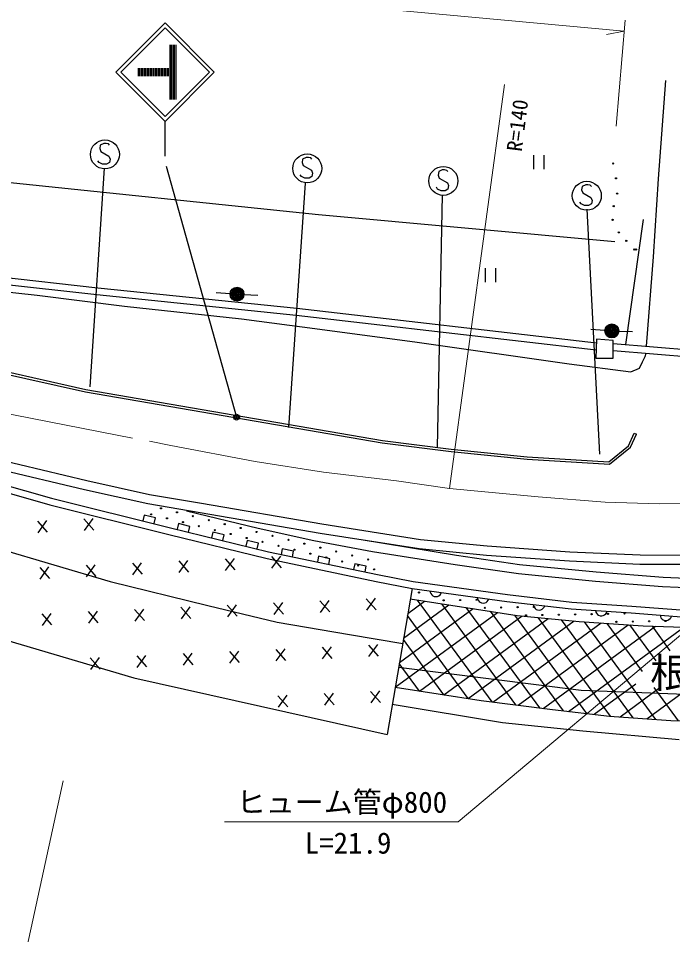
# Model space of a CAD drawing. Units: millimetres, scale not verified. Extents: x 40000 to 680000, y 20000 to 380000.
# Drawn here: x 474901 to 531306, y 240299 to 319295 of the extents above; entities that cross this region are included whole.
import ezdxf
from ezdxf.enums import TextEntityAlignment as Align

# ---------------------------------------------------------------- set-up
doc = ezdxf.new("R2010")
doc.units = ezdxf.units.MM
doc.header["$LTSCALE"] = 1000
doc.linetypes.add('CHAIN', pattern=[18.5, 12, -1.5, 3.5, -1.5])
for name, color, linetype, lineweight in [('M-BGD', 7, 'Continuous', 25), ('M-BGD-EXST', 7, 'Continuous', 25), ('M-BMK', 2, 'CHAIN', 13), ('M-STR-HTXT', 7, 'Continuous', 13), ('M-STR-STRC', 7, 'Continuous', 25)]:
    doc.layers.add(name, color=color, linetype=linetype, lineweight=lineweight)
doc.styles.add('ＭＳ ゴシック', font='')
doc.styles.get('ＭＳ ゴシック').set_extended_font_data('MS Gothic')

msp = doc.modelspace()

# ---------------------------------------------------------------- linework, layer by layer
at = {"layer": 'M-BGD'}
for p, q in [((530692, 313935), (530054, 305444)), ((519309, 307491), (519309, 306291)), ((520221, 306291), (520221, 307491)), ((469908, 305574), (500779, 302378)), ((530054, 305444), (529612, 298720)), ((500779, 302378), (526325, 300044)), ((528775, 301941), (527236, 291166)), ((529612, 298720), (529036, 291021)), ((464907, 297972), (481741, 296070)), ((464844, 297376), (481676, 295473)), ((515150, 297762), (515150, 296562)), ((516062, 296562), (516062, 297762)), ((468050, 296317), (476513, 295435)), ((481676, 295473), (498838, 293712)), ((481741, 296070), (498903, 294308)), ((493154, 295554), (491957, 295641)), ((494352, 295482), (495550, 295424)), ((476513, 295435), (484052, 294493)), ((484052, 294493), (494144, 293396)), ((498903, 294308), (524737, 291333)), ((494144, 293396), (500898, 292493)), ((498838, 293712), (524713, 290731)), ((500898, 292493), (509281, 291365)), ((525459, 292387), (524261, 292469)), ((526657, 292332), (527857, 292305)), ((524750, 291645), (524683, 289989)), ((526163, 291535), (524750, 291645)), ((526163, 289989), (526163, 291535)), ((509281, 291365), (522386, 289500)), ((526163, 291252), (535328, 290516)), ((524683, 289989), (526163, 289989)), ((526163, 290650), (535316, 289915)), ((528698, 289669), (528940, 290151)), ((528940, 290151), (529019, 290421)), ((522386, 289500), (527713, 288824)), ((528437, 289126), (528698, 289669)), ((527713, 288824), (528437, 289126)), ((464520, 281726), (477764, 277924)), ((471673, 281614), (480796, 279455)), ((464366, 281146), (477609, 277344)), ((471500, 280832), (480617, 278675)), ((480796, 279455), (486211, 278254)), ((480617, 278675), (486057, 277469)), ((486211, 278254), (490702, 277485)), ((477609, 277344), (487887, 274801)), ((477764, 277924), (488031, 275384)), ((486057, 277469), (490566, 276696)), ((490702, 277485), (501055, 275707)), ((489402, 276848), (495590, 275356)), ((490566, 276696), (500925, 274917)), ((476555, 275954), (477401, 274993)), ((476602, 274955), (477354, 275991)), ((480551, 276140), (481396, 275178)), ((480597, 275141), (481350, 276177)), ((485746, 276465), (485626, 275980)), ((486717, 276226), (485746, 276465)), ((486597, 275740), (486717, 276226)), ((488706, 275735), (488587, 275250)), ((489677, 275496), (488706, 275735)), ((501055, 275707), (509558, 274380)), ((488031, 275384), (496474, 273306)), ((489558, 275011), (489677, 275496)), ((491667, 275006), (491547, 274520)), ((492638, 274766), (491667, 275006)), ((495590, 275356), (500385, 274287)), ((500925, 274917), (509458, 273586)), ((470405, 274415), (482805, 270752)), ((487887, 274801), (496341, 272721)), ((492518, 274281), (492638, 274766)), ((494628, 274276), (494508, 273790)), ((495599, 274037), (494628, 274276)), ((500385, 274287), (505422, 273321)), ((504449, 274367), (512681, 273008)), ((509558, 274380), (515317, 273825)), ((495479, 273551), (495599, 274037)), ((497651, 273571), (497549, 273081)), ((498630, 273366), (497651, 273571)), ((498528, 272877), (498630, 273366)), ((509458, 273586), (515250, 273027)), ((515317, 273825), (522447, 273317)), ((488775, 271517), (489527, 272553)), ((492724, 272702), (493569, 271740)), ((492770, 271703), (493523, 272739)), ((496341, 272721), (505743, 270756)), ((496474, 273306), (505862, 271344)), ((496719, 272888), (497565, 271926)), ((496766, 271889), (497519, 272925)), ((500781, 272917), (500678, 272427)), ((501759, 272712), (500781, 272917)), ((501657, 272223), (501759, 272712)), ((505422, 273321), (512563, 272217)), ((512681, 273008), (518109, 272218)), ((515250, 273027), (522400, 272518)), ((522447, 273317), (528491, 273042)), ((528491, 273042), (537029, 273019)), ((451319, 272346), (484857, 262450)), ((476741, 271959), (477587, 270997)), ((476788, 270960), (477540, 271996)), ((480737, 272144), (481582, 271183)), ((480783, 271146), (481536, 272182)), ((484732, 272330), (485578, 271369)), ((484779, 271331), (485532, 272367)), ((488728, 272516), (489574, 271554)), ((503910, 272263), (503807, 271773)), ((504889, 272058), (503910, 272263)), ((504786, 271569), (504889, 272058)), ((512563, 272217), (518013, 271424)), ((518109, 272218), (524724, 271582)), ((522400, 272518), (528472, 272242)), ((528472, 272242), (537046, 272219)), ((505862, 271344), (508946, 270744)), ((518013, 271424), (524653, 270785)), ((524724, 271582), (530480, 271109)), ((530480, 271109), (535963, 270895)), ((482805, 270752), (491228, 268663)), ((505743, 270756), (508848, 270152)), ((508946, 270744), (517077, 269618)), ((524653, 270785), (530432, 270311)), ((530432, 270311), (535951, 270095)), ((508838, 270154), (506698, 257551)), ((508848, 270152), (517002, 269023)), ((510391, 269938), (510414, 269814)), ((510414, 269814), (510460, 269707)), ((510460, 269707), (510545, 269594)), ((510545, 269594), (510636, 269521)), ((510636, 269521), (510749, 269465)), ((510749, 269465), (510908, 269443)), ((510908, 269443), (511032, 269466)), ((511032, 269466), (511139, 269511)), ((511139, 269511), (511252, 269597)), ((511252, 269597), (511325, 269688)), ((511325, 269688), (511381, 269801)), ((517077, 269618), (522619, 268973)), ((491228, 268663), (497225, 267248)), ((492910, 268706), (493755, 267745)), ((492956, 267707), (493709, 268743)), ((496905, 268892), (497751, 267930)), ((496952, 267893), (497704, 268929)), ((500901, 269078), (501747, 268116)), ((500947, 268079), (501700, 269115)), ((504897, 269264), (505742, 268302)), ((504943, 268265), (505696, 269301)), ((508111, 265872), (512019, 268731)), ((508471, 267995), (509922, 269056)), ((508684, 269248), (517902, 267821)), ((515752, 260360), (509322, 269149)), ((517799, 260102), (511418, 268825)), ((514468, 269373), (514491, 269249)), ((514491, 269249), (514537, 269142)), ((514537, 269142), (514622, 269029)), ((514622, 269029), (514713, 268956)), ((514713, 268956), (514826, 268900)), ((514826, 268900), (514985, 268878)), ((514985, 268878), (515109, 268901)), ((515109, 268901), (515216, 268947)), ((515216, 268947), (515329, 269032)), ((515329, 269032), (515402, 269123)), ((515402, 269123), (515458, 269236)), ((517002, 269023), (522564, 268376)), ((519286, 268757), (519312, 268633)), ((519312, 268633), (519360, 268527)), ((520226, 268527), (520280, 268641)), ((522619, 268973), (527782, 268629)), ((527782, 268629), (533859, 268159)), ((476927, 267963), (477773, 267001)), ((476973, 266964), (477726, 268000)), ((480923, 268149), (481768, 267187)), ((480969, 267150), (481722, 268186)), ((484918, 268335), (485764, 267373)), ((484965, 267336), (485717, 268372)), ((488914, 268520), (489760, 267559)), ((488960, 267522), (489713, 268558)), ((507390, 261628), (516213, 268082)), ((507750, 263750), (514116, 268407)), ((513679, 260653), (508440, 267814)), ((519846, 259844), (513514, 268500)), ((521884, 259599), (515610, 268175)), ((523911, 259368), (517706, 267851)), ((517902, 267821), (523249, 267303)), ((519360, 268527), (519448, 268416)), ((519448, 268416), (519540, 268345)), ((519540, 268345), (519655, 268291)), ((519655, 268291), (519814, 268273)), ((519814, 268273), (519938, 268299)), ((519938, 268299), (520044, 268347)), ((520044, 268347), (520155, 268434)), ((520155, 268434), (520226, 268527)), ((522564, 268376), (527739, 268031)), ((524653, 268236), (524685, 268114)), ((524685, 268114), (524738, 268010)), ((524738, 268010), (524831, 267904)), ((524831, 267904), (524927, 267837)), ((524927, 267837), (525044, 267789)), ((525204, 267779), (525326, 267811)), ((525326, 267811), (525430, 267864)), ((525430, 267864), (525536, 267957)), ((525536, 267957), (525603, 268053)), ((525603, 268053), (525651, 268170)), ((527739, 268031), (533832, 267559)), ((530215, 267839), (530246, 267716)), ((497225, 267248), (503463, 266176)), ((509486, 261303), (518338, 267778)), ((511582, 260978), (520582, 267561)), ((513679, 260653), (522826, 267344)), ((515809, 260353), (525133, 267174)), ((517976, 260080), (527456, 267014)), ((525937, 259140), (519715, 267645)), ((527901, 258995), (521715, 267452)), ((523249, 267303), (528769, 266924)), ((529865, 258850), (523705, 267272)), ((525044, 267789), (525204, 267779)), ((528696, 262990), (525662, 267137)), ((530246, 267716), (530298, 267612)), ((530298, 267612), (530390, 267505)), ((530390, 267505), (530485, 267437)), ((530485, 267437), (530601, 267388)), ((530601, 267388), (530761, 267376)), ((530761, 267376), (530884, 267406)), ((530884, 267406), (530988, 267458)), ((530988, 267458), (531095, 267550)), ((531095, 267550), (531163, 267646)), ((531163, 267646), (531212, 267762)), ((520144, 259807), (529825, 266888)), ((522331, 259548), (532255, 266808)), ((529877, 263916), (527619, 267003)), ((528769, 266924), (534424, 266735)), ((531102, 264782), (529554, 266897)), ((503463, 266176), (508033, 265414)), ((511582, 260978), (508090, 265752)), ((493095, 264711), (493941, 263749)), ((493142, 263712), (493895, 264748)), ((497091, 264896), (497937, 263935)), ((497138, 263898), (497890, 264934)), ((501087, 265082), (501932, 264121)), ((501133, 264083), (501886, 265120)), ((505083, 265268), (505928, 264306)), ((505129, 264269), (505882, 265305)), ((481108, 264153), (481954, 263191)), ((481155, 263154), (481908, 264190)), ((485104, 264339), (485950, 263377)), ((485151, 263340), (485903, 264376)), ((489100, 264525), (489945, 263563)), ((489146, 263526), (489899, 264562)), ((507682, 263349), (523426, 261365)), ((509486, 261303), (507740, 263690)), ((484857, 262450), (506698, 257551)), ((507390, 261628), (514786, 260481)), ((524529, 259297), (528132, 261933)), ((526770, 259078), (530211, 261595)), ((529078, 258908), (532678, 261541)), ((531806, 258738), (529708, 261606)), ((497277, 260901), (498123, 259939)), ((497323, 259902), (498076, 260938)), ((501273, 261087), (502118, 260125)), ((501319, 260088), (502072, 261124)), ((505268, 261272), (506114, 260311)), ((505315, 260274), (506067, 261310)), ((523426, 261365), (539260, 260759)), ((507141, 260161), (516633, 258601)), ((514786, 260481), (520953, 259705)), ((520953, 259705), (525869, 259144)), ((525869, 259144), (531150, 258756)), ((516633, 258601), (523573, 257860)), ((531150, 258756), (537489, 258583)), ((523573, 257860), (531861, 257119))]:
    msp.add_line(p, q, dxfattribs=at)
for centre, radius in [((526177, 306783), 50), ((526423, 305507), 50), ((526521, 304182), 50), ((526226, 303102), 50), ((526128, 301924), 50), ((526668, 300844), 50), ((527306, 300108), 50), ((527993, 299372), 50), ((528140, 299372), 50), ((493753, 295511), 600), ((493753, 295511), 528), ((493753, 295511), 456), ((493753, 295511), 384), ((493753, 295511), 312), ((493753, 295511), 240), ((493753, 295511), 168), ((493753, 295511), 96), ((493753, 295511), 24), ((526057, 292346), 600), ((526057, 292346), 528), ((526057, 292346), 456), ((526057, 292346), 384), ((526057, 292346), 312), ((526057, 292346), 240), ((526057, 292346), 168), ((526057, 292346), 96), ((526057, 292346), 24), ((486345, 276531), 50), ((487201, 277048), 50), ((488574, 276710), 50), ((487718, 276192), 50), ((489091, 275854), 50), ((489947, 276371), 50), ((491320, 276033), 50), ((492693, 275694), 50), ((490464, 275516), 50), ((491837, 275177), 50), ((494066, 275356), 50), ((495439, 275017), 50), ((493210, 274839), 50), ((494583, 274500), 50), ((495956, 274162), 50), ((496812, 274679), 50), ((498185, 274340), 50), ((497330, 273823), 50), ((498703, 273485), 50), ((499559, 274002), 50), ((500932, 273664), 50), ((502305, 273325), 50), ((500076, 273146), 50), ((501449, 272808), 50), ((503678, 272987), 50), ((505051, 272648), 50), ((502822, 272469), 50), ((504195, 272131), 50), ((505568, 271792), 50), ((509435, 269791), 50), ((511568, 269122), 50), ((512982, 269147), 50), ((514396, 269172), 50), ((519358, 268553), 50), ((515116, 268478), 50), ((516530, 268503), 50), ((517944, 268528), 50), ((518663, 267833), 50), ((520077, 267859), 50), ((521491, 267884), 50), ((522905, 267909), 50), ((524319, 267934), 50), ((525733, 267959), 50), ((527147, 267984), 50), ((526453, 267265), 50), ((527867, 267290), 50), ((529281, 267315), 50), ((530695, 267340), 50)]:
    msp.add_circle(centre, radius, dxfattribs=at)
at = {"layer": 'M-BGD-EXST'}
for p, q in [((481966, 308366), (481916, 308066)), ((482266, 308516), (481966, 308366)), ((482466, 308516), (482266, 308516)), ((482666, 308466), (482466, 308516)), ((482766, 308366), (482666, 308466)), ((481916, 308066), (482016, 307816)), ((482016, 307816), (482716, 307416)), ((482716, 307416), (482816, 307166)), ((499709, 307307), (499409, 307157)), ((499909, 307307), (499709, 307307)), ((500109, 307257), (499909, 307307)), ((481866, 306866), (481766, 307016)), ((482166, 306716), (481866, 306866)), ((482516, 306716), (482166, 306716)), ((482766, 306866), (482516, 306716)), ((482816, 307166), (482766, 306866)), ((487657, 306556), (493705, 284912)), ((499409, 307157), (499359, 306857)), ((499359, 306857), (499459, 306607)), ((499459, 306607), (500159, 306207)), ((500209, 307157), (500109, 307257)), ((482306, 306377), (481060, 287513)), ((499309, 305657), (499209, 305807)), ((500159, 306207), (500259, 305957)), ((500259, 305957), (500209, 305657)), ((511139, 306077), (511089, 305777)), ((511089, 305777), (511189, 305527)), ((511439, 306227), (511139, 306077)), ((511639, 306227), (511439, 306227)), ((511839, 306177), (511639, 306227)), ((511939, 306077), (511839, 306177)), ((499634, 305094), (498181, 284009)), ((499609, 305507), (499309, 305657)), ((499959, 305507), (499609, 305507)), ((500209, 305657), (499959, 305507)), ((511189, 305527), (511889, 305127)), ((511889, 305127), (511989, 304877)), ((523807, 304951), (523507, 304801)), ((524007, 304951), (523807, 304951)), ((524207, 304901), (524007, 304951)), ((511039, 304577), (510939, 304727)), ((511339, 304427), (511039, 304577)), ((511689, 304427), (511339, 304427)), ((511939, 304577), (511689, 304427)), ((511989, 304877), (511939, 304577)), ((523507, 304801), (523457, 304501)), ((523457, 304501), (523557, 304251)), ((523557, 304251), (524257, 303851)), ((524307, 304801), (524207, 304901)), ((511438, 304083), (511000, 282295)), ((523407, 303301), (523307, 303451)), ((524257, 303851), (524357, 303601)), ((524357, 303601), (524307, 303301)), ((523707, 303151), (523407, 303301)), ((524057, 303151), (523707, 303151)), ((523918, 302830), (524995, 281721)), ((524307, 303301), (524057, 303151))]:
    msp.add_line(p, q, dxfattribs=at)
for centre, radius in [((482366, 307566), 1250), ((499809, 306357), 1250), ((511539, 305277), 1250), ((523907, 304001), 1250), ((493705, 284912), 250), ((493705, 284912), 150), ((493705, 284912), 50)]:
    msp.add_circle(centre, radius, dxfattribs=at)
at = {"layer": 'M-BMK'}
for p, q in [((472969, 285404), (488059, 282473)), ((488059, 282473), (495327, 281089)), ((495327, 281089), (501202, 280173)), ((501202, 280173), (507511, 279414)), ((507511, 279414), (512082, 278768)), ((512082, 278768), (519708, 278047)), ((519708, 278047), (525486, 277573)), ((525486, 277573), (530144, 277443)), ((530144, 277443), (534715, 277486))]:
    msp.add_line(p, q, dxfattribs=at)
at = {"layer": 'M-STR-HTXT'}
for p, q in [((527125, 318188), (482029, 322357)), ((527207, 319138), (526422, 310009)), ((527125, 318188), (525593, 317908)), ((512082, 278768), (516800, 313601)), ((533688, 267571), (512809, 250015)), ((478755, 253554), (475519, 238660)), ((512809, 250015), (492667, 250015))]:
    msp.add_line(p, q, dxfattribs=at)
at = {"layer": 'M-STR-STRC'}
for p, q in [((487554, 318901), (483312, 314658)), ((483736, 314658), (487554, 318476)), ((491797, 314658), (487554, 318901)), ((487554, 318476), (491373, 314658)), ((487954, 317008), (487954, 312308)), ((488084, 317008), (488084, 312308)), ((488214, 317008), (488214, 312308)), ((488344, 317008), (488344, 312308)), ((488474, 317008), (488474, 312308)), ((483312, 314658), (487554, 310415)), ((487554, 310840), (483736, 314658)), ((485224, 315008), (485224, 314308)), ((485354, 315008), (485354, 314308)), ((485484, 315008), (485484, 314308)), ((485614, 315008), (485614, 314308)), ((485744, 315008), (485744, 314308)), ((485874, 315008), (485874, 314308)), ((486004, 315008), (486004, 314308)), ((486134, 315008), (486134, 314308)), ((486264, 315008), (486264, 314308)), ((486394, 315008), (486394, 314308)), ((486524, 315008), (486524, 314308)), ((486654, 315008), (486654, 314308)), ((486784, 315008), (486784, 314308)), ((486914, 315008), (486914, 314308)), ((487044, 315008), (487044, 314308)), ((487174, 315008), (487174, 314308)), ((487304, 315008), (487304, 314308)), ((487434, 315008), (487434, 314308)), ((491373, 314658), (487554, 310840)), ((487554, 310415), (491797, 314658)), ((487564, 315008), (487564, 314308)), ((487694, 315008), (487694, 314308)), ((487824, 315008), (487824, 314308)), ((487554, 307415), (487554, 310415)), ((466262, 290345), (480680, 287094)), ((466303, 290541), (480718, 287290)), ((480680, 287094), (506273, 282705)), ((480718, 287290), (506303, 282903)), ((506303, 282903), (512225, 282158)), ((527510, 282438), (528001, 283533)), ((527673, 282312), (528183, 283451)), ((528001, 283533), (528183, 283451)), ((506273, 282705), (512202, 281959)), ((512225, 282158), (518776, 281491)), ((525802, 281064), (527510, 282438)), ((525867, 280860), (527673, 282312)), ((512202, 281959), (518760, 281292)), ((518760, 281292), (525867, 280860)), ((518776, 281491), (525802, 281064))]:
    msp.add_line(p, q, dxfattribs=at)
for radius in [250, 150, 50]:
    msp.add_circle((493705, 284912), radius, dxfattribs=at)

# ---------------------------------------------------------------- texts
at = {"layer": 'M-BGD', "style": 'ＭＳ ゴシック'}
msp.add_text('根固', height=2566, dxfattribs=at).set_placement((532871, 262874), align=Align.MIDDLE_CENTER)
at = {"layer": 'M-STR-HTXT', "style": 'ＭＳ ゴシック'}
msp.add_text('R=140', height=1320, rotation=82.8, dxfattribs=at).set_placement((517923, 310068), align=Align.MIDDLE_CENTER)
for s, p in [('ヒューム管φ800', (502795, 251723)), ('L=21.9', (503324, 248203))]:
    msp.add_text(s, height=1833, dxfattribs=at).set_placement(p, align=Align.MIDDLE_CENTER)

doc.saveas('drawing.dxf')
